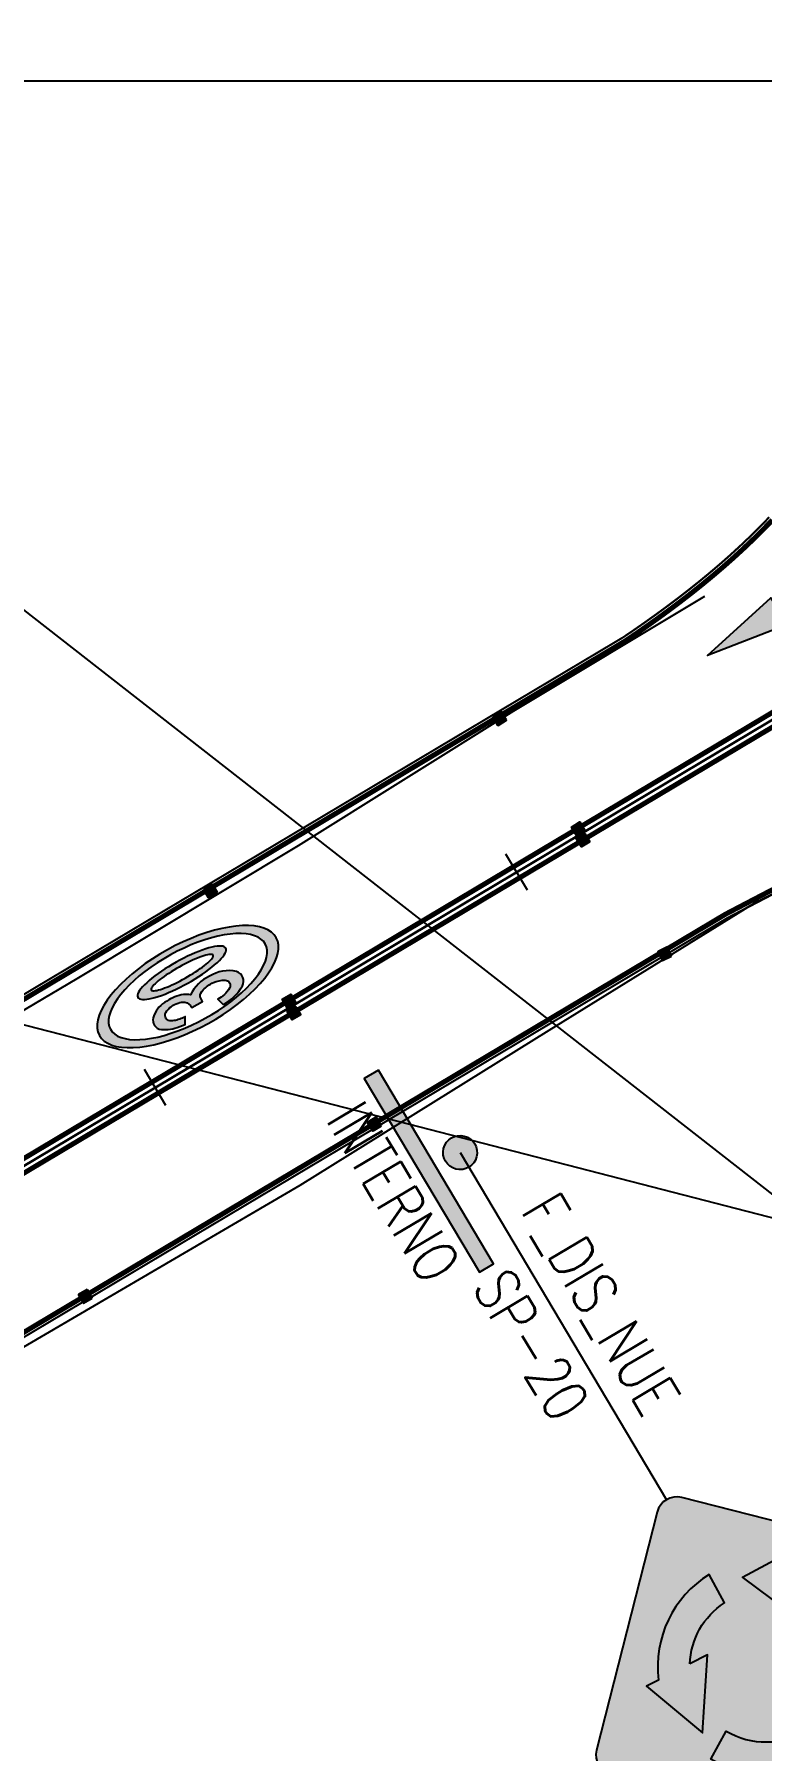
# Model space of a CAD drawing. Header units: metres. Extents: x 5050567 to 5051779, y 2427177 to 2427777.
# Drawn here: x 5050916.45 to 5050933.74, y 2427360.3 to 2427401.11 of the extents above; entities that cross this region are included whole.
import ezdxf
from ezdxf.enums import TextEntityAlignment as Align

# ---------------------------------------------------------------- set-up
doc = ezdxf.new("R2010")
doc.units = ezdxf.units.M
for name, color, linetype in [('C-ROAD-EJE PROYECTADO', 1, 'Continuous'), ('CVD-ALI-STA-MIN-CD', 7, 'Continuous'), ('GEN-COORD-IMPAR', 8, 'Continuous'), ('GEN-COORD-PAR', 8, 'Continuous'), ('Sen_Horizontal', 250, 'Continuous'), ('Sen_Vert_Preventivas', 7, 'Continuous'), ('SPI-C-ROAD-CNTR-N', 1, 'Continuous'), ('TACHAS', 7, 'Continuous'), ('Vía', 40, 'Continuous'), ('Vía Existente', 40, 'Continuous')]:
    doc.layers.add(name, color=color, linetype=linetype)
doc.layers.add('SEN_BASE_DEM', color=7, linetype='Continuous', lineweight=13, true_color=0xffffff)
doc.styles.get("Standard").update_dxf_attribs({"font": 'simplex.shx'})
doc.styles.add('TEXTO_ACCION_FASE', font='romans.shx', dxfattribs={"width": 0.8})

# ---------------------------------------------------------------- blocks, each defined once
blk = doc.blocks.new('th-')
at = {"layer": 'TACHAS', "true_color": 0xffffff}
h = blk.add_hatch(color=7, dxfattribs=at)
h.dxf.hatch_style = 1
h.paths.add_polyline_path([(0, -0.1179750000592321), (-0.2359500001184642, -0.1179750000592321), (-0.2359500001184642, 0.1179750000592321), (1.164153e-10, 0.1179750000592321)])
at = {"layer": 'TACHAS'}
for points in [[(-0.0054449999006465, 0.1117472902406007), (-0.0762299998896197, 0.1022114846855402), (-0.0762299998896197, 0.0145189412869513), (-0.0741484914046214, 0.0129253510072757), (-0.0054449999006465, 0.0036699557676911)], [(-0.0054449999006465, -0.0018242304213345), (-0.0762299998896197, 0.007711575133726), (-0.076230000006035, -0.081294147996232), (-0.0054450000170618, -0.1099015651270747)]]:
    blk.add_hatch(color=1, dxfattribs=at).paths.add_polyline_path(points)
at = {"layer": 'TACHAS', "color": 7, "lineweight": 0, "ltscale": 10}
blk.add_line((-0.0762299998896197, 0.0145189412869513), (-0.0741484911413863, 0.0129253508057445), dxfattribs=at)
at = {"layer": 'TACHAS', "color": 18, "lineweight": 5, "true_color": 0x000000, "const_width": 0.0004}
for points in [[(-0.2359500001184642, -0.1179750000592321), (0, -0.1179750000592321), (1.164153e-10, 0.1179750000592321), (-0.2359500001184642, 0.1179750000592321)], [(-0.0816749999066815, 0.1069721472449601), (-0.1542749999789521, 0.1069721472449601), (-0.1542750000953674, -0.084966441616416), (-0.0816750000230968, -0.084966441616416)], [(-0.076230000006035, -0.0812941479962319), (-0.0054450000170618, -0.1099015651270747), (-0.0054449999006465, -0.0018242304213345), (-0.0762299998896197, 0.007711575133726)]]:
    blk.add_lwpolyline(points, close=True, dxfattribs=at)
at = {"layer": 'TACHAS', "color": 18, "lineweight": 5, "true_color": 0x000000}
for points, const_width in [([(-0.2359500001184642, 0.1179750000592321), (-0.1542749999789521, 0.1069721472449601)], 0.0004), ([(-0.1597199999960139, 0.1022114846855402), (-0.1597200001124293, 0.0036453625652939), (-0.2305050001014024, 0.0036453625652939)], 0.0004), ([(-0.2305050001014024, 0.1117472902406007), (-0.2305050001014024, 0.0036453625652939)], 0.0001815000000002), ([(1.164153e-10, 0.1179750000592321), (-0.0816749999066815, 0.1069721472449601)], 0.0004), ([(-0.0054449999006465, 0.0036699557676911), (-0.0054449999006465, 0.1117472902406007), (-0.0762299998896197, 0.1022114846855402), (-0.0762299998896197, 0.0132057615555823), (-0.0054449999006465, 0.0036699557676911)], 0.0004), ([(-0.2305050001014024, -0.1099015651270747), (-0.2305050001014024, -0.0017996374517679), (-0.1597200001124293, -0.0017996374517679), (-0.1597200001124293, -0.0812941479962319)], 0.0004), ([(-0.2305050001014024, -0.1099015651270747), (-0.1597200001124293, -0.0812941479962319)], 0.0004), ([(0, -0.1179750000592321), (-0.0816750000230968, -0.084966441616416)], 0.0004)]:
    blk.add_lwpolyline(points, dxfattribs=dict(at, const_width=const_width))
at = {"layer": 'TACHAS', "color": 18, "lineweight": 30, "true_color": 0x000000}
blk.add_lwpolyline([(0, -0.1179750000592321), (-0.2359500001184642, -0.1179750000592321), (-0.2359500001184642, 0.1179750000592321), (1.164153e-10, 0.1179750000592321)], close=True, dxfattribs=at)
at = {"layer": 'TACHAS', "color": 18, "lineweight": 5, "true_color": 0x000000}
for points in [[(-0.2305050001014024, 0.1117472902406007, 0.0004, 0.0004, 0), (-0.1597199999960139, 0.1022114846855402, 0.0001815000000002, 0.0001815000000002, 0)], [(-0.2359500001184642, -0.1179750000592321, 0.0004, 0.0004, 0), (-0.1542750000953674, -0.084966441616416, 0.0001815000000002, 0.0001815000000002, 0)]]:
    blk.add_lwpolyline(points, format="xyseb", dxfattribs=at)
blk = doc.blocks.new('THA')
at = {"layer": 'TACHAS'}
h = blk.add_hatch(color=50, dxfattribs=at)
h.paths.add_polyline_path([(-0.1179750001450657, 0.1069721472224501), (-0.1179750001450657, -0.1289778528960142), (0.1179749999733985, -0.1289778528960142), (0.1179750000898139, 0.1069721472224501), (0.0363000000667171, 0.0959692944081781), (0.0362999999503018, -0.095969294453198), (-0.0363000001219689, -0.095969294453198), (-0.0363000000055536, 0.0959692944081781)])
h.paths.add_polyline_path([(-0.0417450000226154, 0.0912086318487582), (-0.0417450001390307, -0.0073574902714881), (-0.1125300001280038, -0.0073574902714881), (-0.1125300001280038, 0.1007444374038187)], flags=16)
h.paths.add_polyline_path([(0.041745000083779, 0.0912086318487582), (0.112530000072752, 0.1007444374038187), (0.112530000072752, -0.0073328970690909), (0.0417450000837789, 0.0022029087188002)], flags=16)
h.paths.add_polyline_path([(-0.0417450001390307, -0.01280249028855), (-0.0417450001390307, -0.092297000833014), (-0.1125300001280038, -0.1209044179638568), (-0.1125300001280038, -0.01280249028855)], flags=16)
h.paths.add_polyline_path([(0.0417450000837789, -0.003291277703056), (0.112530000072752, -0.0128270832581166), (0.1125299999563367, -0.1209044179638568), (0.0417449999673636, -0.092297000833014)], flags=16)
for color, points in [(50, [(0.0363000000667171, 0.0959692944081781), (0.1179750000898139, 0.1069721472224501), (-0.1179750001450657, 0.1069721472224501), (-0.0363000000055536, 0.0959692944081781)]), (40, [(-0.1125300001280038, -0.0073574902714881), (-0.0417450001390307, -0.0073574902714881), (-0.0417450000226154, 0.0912086318487582), (-0.1125300001280038, 0.1007444374038187)]), (40, [(0.0417450000837789, 0.0912086318487582), (0.0417450000837789, 0.0035160884501693), (0.0438265085687772, 0.0019224981704936), (0.112530000072752, -0.0073328970690909), (0.112530000072752, 0.1007444374038187)]), (40, [(-0.0417450001390307, -0.01280249028855), (-0.1125300001280038, -0.01280249028855), (-0.1125300001280038, -0.1209044179638568), (-0.0417450001390307, -0.092297000833014)]), (40, [(0.0417450000837789, -0.003291277703056), (0.0417449999673636, -0.092297000833014), (0.1125299999563367, -0.1209044179638568), (0.112530000072752, -0.0128270832581166)])]:
    blk.add_hatch(color=color, dxfattribs=at).paths.add_polyline_path(points)
blk.add_hatch(color=50, dxfattribs=at).paths.add_polyline_path([(-0.0363000000055536, 0.0959692944081781), (-0.0363000001219689, -0.095969294453198), (0.0362999999503018, -0.095969294453198), (0.0363000000667171, 0.0959692944081781)], flags=17)
at = {"layer": 'TACHAS', "color": 7, "lineweight": 0, "ltscale": 10}
blk.add_line((0.0417450000837789, 0.0035160884501693), (0.0438265088320122, 0.0019224979689625), dxfattribs=at)
at = {"layer": 'TACHAS', "color": 18, "lineweight": 0, "true_color": 0x000000, "const_width": 0.0004}
for points in [[(-0.1179750001450657, -0.1289778528960142), (0.1179749999733985, -0.1289778528960142), (0.1179750000898139, 0.1069721472224501), (-0.1179750001450657, 0.1069721472224501)], [(0.0363000000667171, 0.0959692944081781), (-0.0363000000055536, 0.0959692944081781), (-0.0363000001219689, -0.095969294453198), (0.0362999999503018, -0.095969294453198)], [(0.0417449999673636, -0.092297000833014), (0.1125299999563367, -0.1209044179638568), (0.112530000072752, -0.0128270832581166), (0.0417450000837789, -0.003291277703056)]]:
    blk.add_lwpolyline(points, close=True, dxfattribs=at)
for points in [[(-0.1179750001450657, 0.1069721472224501), (-0.0363000000055536, 0.0959692944081781)], [(-0.0417450000226154, 0.0912086318487582), (-0.0417450001390307, -0.0073574902714881), (-0.1125300001280038, -0.0073574902714881)], [(0.1179750000898139, 0.1069721472224501), (0.0363000000667171, 0.0959692944081781)], [(0.112530000072752, -0.0073328970690909), (0.112530000072752, 0.1007444374038187), (0.0417450000837789, 0.0912086318487582), (0.0417450000837789, 0.0022029087188002), (0.112530000072752, -0.0073328970690909)], [(-0.1179750001450657, -0.1289778528960142), (-0.0363000001219689, -0.095969294453198)], [(-0.1125300001280038, -0.1209044179638568), (-0.1125300001280038, -0.01280249028855), (-0.0417450001390307, -0.01280249028855), (-0.0417450001390307, -0.092297000833014)], [(-0.1125300001280038, -0.1209044179638568), (-0.0417450001390307, -0.092297000833014)], [(0.1179749999733985, -0.1289778528960142), (0.0362999999503018, -0.095969294453198)]]:
    blk.add_lwpolyline(points, dxfattribs=at)
at = {"layer": 'TACHAS', "color": 7, "true_color": 0xffffff}
blk.add_lwpolyline([(0.1179749999733985, -0.1289778528960142), (-0.1179750001450657, -0.1289778528960142), (-0.1179750001450657, 0.1069721472224501), (0.1179750000898139, 0.1069721472224501)], close=True, dxfattribs=at)
at = {"layer": 'TACHAS', "color": 18, "lineweight": 0, "true_color": 0x000000}
blk.add_lwpolyline([(-0.1125300001280038, 0.1007444374038187, 0.0004, 0.0004, 0), (-0.0417450000226154, 0.0912086318487582, 0.0001815000000002, 0.0001815000000002, 0)], format="xyseb", dxfattribs=at)
blk = doc.blocks.new('*U65')
at = {"layer": 'Sen_Horizontal', "true_color": 0xffffff}
h = blk.add_hatch(color=7, dxfattribs=at)
h.dxf.hatch_style = 1
h.paths.add_polyline_path([(0.0749999999706314, -4.650000000034925), (0.0749999999564837, -5.000000000034924), (-0.0750000000116417, -5.000000000034924), (-0.0750000000116415, -1.999999999985448), (-0.3750000000145519, -2), (0, 0), (0.3749999999854481, -2.000000000014551), (0.0749999999970896, -2.000000000029103), (0.0749999999970893, -3.650000000029103)])
at = {"layer": 'Sen_Horizontal', "color": 250, "linetype": 'Continuous'}
for points in [[(0.0749999999706314, -4.650000000034925), (0.0749999999564837, -5.000000000034924), (-0.0750000000116417, -5.000000000034924), (-0.0750000000116415, -1.999999999985448), (-0.3750000000145519, -2), (0, 0), (0.3749999999854481, -2.000000000014551), (0.0749999999970896, -2.000000000029103), (0.0749999999970893, -3.650000000029103)], [(0.0749999999970893, -3.650000000029103), (0.0749999999970893, -3.650000000029103)]]:
    blk.add_lwpolyline(points, close=True, dxfattribs=at)
at = {"layer": 'Sen_Horizontal', "flags": 1}
blk.add_attdef('FASE_ACCIÓN', (2.050821658340282, 1.40550700307358), '', height=0.4, dxfattribs=at)
blk = doc.blocks.new('*U67')
at = {"layer": 'Sen_Horizontal', "true_color": 0xffffff}
h = blk.add_hatch(color=7, dxfattribs=at)
h.dxf.hatch_style = 1
edge = h.paths.add_edge_path()
edge.add_ellipse((115.883656545369, -301.3656557814461), major_axis=(0, 2.399999999999977), ratio=0.4166666666666706, start_angle=0, end_angle=360)
edge = h.paths.add_edge_path(flags=16)
edge.add_ellipse((115.883656545369, -301.3656557814461), major_axis=(0, 2.100000000000022), ratio=0.4095238095237982, start_angle=0, end_angle=360)
h = blk.add_hatch(color=7, dxfattribs=at)
h.dxf.hatch_style = 1
h.paths.add_polyline_path([(115.326610337275, -300.2787788766307, 0.1304380386444119), (115.1575215163289, -300.674321567046), (115.1279732190547, -300.8772935919123), (115.2906352200484, -300.963053523807, -0.0995941269411973), (115.3362002995551, -300.6846110499875, -0.1654808077083907), (115.4022238938219, -300.5753056284356, -0.4630844122529336), (115.5954655730358, -300.6080656970641, -0.1961243577228935), (115.6498161601242, -300.9721933483789, -0.1348249006920219), (115.5949495363675, -301.1274664689409, -0.2076344270771399), (115.4062794752777, -301.2062761468996), (115.4073190442964, -301.502590259829), (115.5294266861349, -301.5021618653961, -0.1827477430672564), (115.6386737794383, -301.6428261482924, -0.0908645176142355), (115.6741160207803, -301.9428069248915, -0.1173465916652009), (115.5911161708269, -302.2137570911007, -0.5701810641973557), (115.3736116560859, -302.214520169681, -0.1400714448931332), (115.2750029105032, -301.8431864243766), (115.1053847029019, -301.8971510685096, 0.1579208701800847), (115.273455374769, -302.5085577284006, 0.4620481308229889), (115.6383066087823, -302.5538918963518, 0.1968332482562908), (115.8502365984254, -301.9381679379568, 0.174043998760541), (115.6788814633101, -301.3246385188111, 0.0869028663002526), (115.7691164866139, -301.185064177475, 0.1048172244639099), (115.8225656771237, -300.7592872175171, 0.1854274815991196), (115.6664588524506, -300.3232482455256, 0.4379855150873656)])
h.paths.add_polyline_path([(116.1137581114091, -300.3173709290172), (116.0919503723572, -300.3657109925679), (116.071272685538, -300.4219340300576), (116.0518824206336, -300.485612150223), (116.0339271492686, -300.5562607241195), (116.0175435218995, -300.6333420734409), (116.0028562278231, -300.716269562576), (115.9899770462158, -300.8044120632595), (115.9790039954267, -300.8970987578393), (115.9700205869975, -300.9936242446038), (115.9630951900911, -301.0932539063151), (115.9582805111594, -301.1952295010896), (115.955613192816, -301.2987749330764), (115.9551135349646, -301.4031021590156), (115.9567853403028, -301.5074171857236), (115.9606158853827, -301.6109261128596), (115.9665760174431, -301.712841174988), (115.9746203762803, -301.8123867369479), (115.9846877394665, -301.9088051969057), (115.9967014882883, -302.0013627521617), (116.0105701908638, -302.089354983833), (116.026188297992, -302.1721122179051), (116.0434369464468, -302.2490046218568), (116.0621848635991, -302.319446998065), (116.0822893664787, -302.3829032375124), (116.1035974476791, -302.4388903999011), (116.1259469398365, -302.486982389119), (116.1491677498208, -302.5268131960899), (116.1730831532462, -302.5580796843219), (116.1975111394528, -302.5805438969603), (116.2222657967151, -302.594034867783), (116.2471587271442, -302.5984499223555), (116.2720004805088, -302.5937554594471), (116.296601996066, -302.5799872067546), (116.3207760414276, -302.5572499489949), (116.3443386375114, -302.5257167304287), (116.3671104587344, -302.4856275378893), (116.3889181977862, -302.4372874743386), (116.4095958846054, -302.3810644368489), (116.4289861495098, -302.3173863166835), (116.4469414208748, -302.246737742787), (116.4633250482439, -302.1696563934656), (116.4780123423203, -302.0867289043305), (116.4908915239276, -301.998586403647), (116.5018645747167, -301.9058997090672), (116.5108479831459, -301.8093742223027), (116.5177733800523, -301.7097445605914), (116.5225880589841, -301.6077689658169), (116.5252553773274, -301.5042235338301), (116.5257550351788, -301.3998963078909), (116.5240832298406, -301.2955812811829), (116.5202526847607, -301.1920723540469), (116.5142925527003, -301.0901572919185), (116.5062481938631, -300.9906117299586), (116.4961808306769, -300.8941932700009), (116.4841670818551, -300.8016357147448), (116.4702983792796, -300.7136434830735), (116.4546802721514, -300.6308862490014), (116.4374316236966, -300.5539938450497), (116.4186837065443, -300.4835514688415), (116.3985792036648, -300.4200952293941), (116.3772711224643, -300.3641080670054), (116.3549216303068, -300.3160160777875), (116.3317008203227, -300.2761852708167), (116.3077854168972, -300.2449187825846), (116.2833574306906, -300.2224545699462), (116.2586027734284, -300.2089635991235), (116.2337098429992, -300.204548544551), (116.2088680896346, -300.2092430074595), (116.1842665740774, -300.2230112601519), (116.1600925287158, -300.2457485179116), (116.136529932632, -300.2772817364778)])
h.paths.add_polyline_path([(116.2536937165496, -300.5696502777649), (116.2795050360498, -300.6013640982339), (116.2979614317959, -300.6435112139655), (116.3098122324642, -300.6773939957416), (116.3211350250611, -300.7168393449116), (116.3318436362984, -300.7615470585506), (116.3418565671785, -300.8111768839624), (116.3510976132512, -300.8653511082084), (116.3594964445761, -300.9236574327311), (116.3669891409755, -300.9856521111941), (116.3735186785055, -301.0508633266611), (116.379035363443, -301.1187947824069), (116.3834972104845, -301.1889294790349), (116.3868702622798, -301.2607336491555), (116.3891288478679, -301.3336608196774), (116.3902557780492, -301.4071559707982), (116.3902424762042, -301.4806597600405), (116.3890890435679, -301.5536127791852), (116.3868042584591, -301.6254598117066), (116.3834055094727, -301.6956540583044), (116.3789186631398, -301.7636612983779), (116.3733778670708, -301.8289639557662), (116.3668252900692, -301.8910650378157), (116.3593108012027, -301.9494919177942), (116.3508915902688, -302.0037999318661), (116.3416317325462, -302.0535757632522), (116.331601701144, -302.0984405878203), (116.3154954136911, -302.1579347982472), (116.291726014864, -302.2145333017355), (116.2600054520336, -302.254736811616), (116.2271748535938, -302.2469316864524), (116.2013635340936, -302.2152178659833), (116.1829071383475, -302.1730707502517), (116.1710563376792, -302.1391879684756), (116.1597335450823, -302.0997426193056), (116.149024933845, -302.0550349056666), (116.1390120029649, -302.0054050802548), (116.1297709568922, -301.9512308560088), (116.1213721255673, -301.8929245314862), (116.1138794291679, -301.8309298530231), (116.1073498916379, -301.7657186375561), (116.1018332067004, -301.6977871818103), (116.0973713596589, -301.6276524851824), (116.0939983078636, -301.5558483150618), (116.0917397222755, -301.4829211445399), (116.0906127920942, -301.4094259934191), (116.0906260939392, -301.3359222041767), (116.0917795265756, -301.2629691850321), (116.0940643116843, -301.1911221525106), (116.0974630606707, -301.1209279059128), (116.1019499070036, -301.0529206658393), (116.1074907030726, -300.987618008451), (116.1140432800742, -300.9255169264016), (116.1215577689407, -300.8670900464231), (116.1299769798746, -300.8127820323512), (116.1392368375972, -300.763006200965), (116.1492668689994, -300.7181413763969), (116.1653731564523, -300.65864716597), (116.1891425552794, -300.6020486624817), (116.2208631181098, -300.5618451526013)], flags=16)
at = {"layer": 'Sen_Horizontal', "color": 18, "true_color": 0x000000}
for points in [[(115.883656545369, -298.9656557814461), (115.7965008026213, -298.9747885060259), (115.7100083677021, -299.0021171742169), (115.6248375002665, -299.0474337983524), (115.5416364020433, -299.1103934915599), (115.4610382836283, -299.1905170925581), (115.383656545369, -299.2871948123635), (115.3100801090179, -299.3996908751526), (115.2408689356825, -299.5271491179606), (115.1765497641825, -299.6685995065984), (115.11761210225, -299.8229655181985), (115.06450450108, -299.9890723342036), (115.0176311415846, -300.1656557814461), (114.9773487583323, -300.3513719532684), (114.9439639245831, -300.5448074374645), (114.9177307190799, -300.7444900732), (114.8988487923568, -300.9489001550455), (114.8874618472772, -301.1564819988517), (114.883656545369, -301.3656557814461), (114.8874618472772, -301.5748295640405), (114.8988487923568, -301.7824114078467), (114.9177307190799, -301.9868214896921), (114.9439639245831, -302.1865041254277), (114.9773487583323, -302.3799396096237), (115.0176311415846, -302.5656557814461), (115.06450450108, -302.7422392286886), (115.11761210225, -302.9083460446937), (115.1765497641825, -303.0627120562938), (115.2408689356825, -303.2041624449316), (115.3100801090179, -303.3316206877397), (115.383656545369, -303.4441167505288), (115.4610382836283, -303.5407944703341), (115.5416364020433, -303.6209180713322), (115.6248375002665, -303.6838777645398), (115.7100083677021, -303.7291943886753), (115.7965008026213, -303.7565230568663), (115.883656545369, -303.7656557814461), (115.9708122881166, -303.7565230568663), (116.0573047230359, -303.7291943886753), (116.1424755904715, -303.6838777645398), (116.2256766886947, -303.6209180713322), (116.3062748071097, -303.5407944703341), (116.383656545369, -303.4441167505288), (116.45723298172, -303.3316206877397), (116.5264441550555, -303.2041624449316), (116.5907633265556, -303.0627120562938), (116.649700988488, -302.9083460446937), (116.702808589658, -302.7422392286886), (116.7496819491534, -302.5656557814461), (116.7899643324056, -302.3799396096237), (116.8233491661549, -302.1865041254277), (116.8495823716581, -301.9868214896921), (116.8684642983812, -301.7824114078467), (116.8798512434607, -301.5748295640405), (116.883656545369, -301.3656557814461), (116.8798512434607, -301.1564819988517), (116.8684642983812, -300.9489001550455), (116.8495823716581, -300.7444900732), (116.8233491661549, -300.5448074374645), (116.7899643324056, -300.3513719532684), (116.7496819491534, -300.1656557814461), (116.702808589658, -299.9890723342036), (116.649700988488, -299.8229655181985), (116.5907633265556, -299.6685995065984), (116.5264441550555, -299.5271491179606), (116.45723298172, -299.3996908751526), (116.383656545369, -299.2871948123635), (116.3062748071097, -299.1905170925581), (116.2256766886947, -299.1103934915599), (116.1424755904715, -299.0474337983524), (116.0573047230359, -299.0021171742169), (115.9708122881166, -298.9747885060259), (115.883656545369, -298.9656557814461)], [(115.883656545369, -299.2656557814461), (115.808702606606, -299.2736469154534), (115.7343191125754, -299.2975595001204), (115.6610721665808, -299.337211546239), (115.5895192221089, -299.3923012777957), (115.520204840272, -299.4624094286691), (115.453656545369, -299.5470024334987), (115.3903808101071, -299.6454364884392), (115.3308592010386, -299.7569624508962), (115.2755447135486, -299.8807315409544), (115.2248583242867, -300.0158018011044), (115.1791857872805, -300.1611452651089), (115.1388746981144, -300.3156557814461), (115.1042318485175, -300.4781574317906), (115.0755208914931, -300.6474134804622), (115.0529603347604, -300.8221357867308), (115.0367218777785, -301.0009946083455), (115.0269291050101, -301.182628721676), (115.023656545369, -301.3656557814461), (115.0269291050101, -301.5486828412162), (115.0367218777785, -301.7303169545467), (115.0529603347604, -301.9091757761614), (115.0755208914931, -302.08389808243), (115.1042318485175, -302.2531541311015), (115.1388746981144, -302.4156557814461), (115.1791857872805, -302.5701662977833), (115.2248583242867, -302.7155097617878), (115.2755447135486, -302.8505800219378), (115.3308592010386, -302.974349111996), (115.3903808101071, -303.085875074453), (115.453656545369, -303.1843091293934), (115.520204840272, -303.2689021342231), (115.5895192221089, -303.3390102850966), (115.6610721665808, -303.3941000166532), (115.7343191125754, -303.4337520627718), (115.808702606606, -303.4576646474388), (115.883656545369, -303.4656557814461), (115.958610484132, -303.4576646474388), (116.0329939781626, -303.4337520627718), (116.1062409241572, -303.3941000166532), (116.1777938686291, -303.3390102850966), (116.247108250466, -303.2689021342231), (116.313656545369, -303.1843091293934), (116.3769322806309, -303.085875074453), (116.4364538896994, -302.974349111996), (116.4917683771894, -302.8505800219378), (116.5424547664513, -302.7155097617878), (116.5881273034575, -302.5701662977833), (116.6284383926236, -302.4156557814461), (116.6630812422205, -302.2531541311015), (116.6917921992449, -302.08389808243), (116.7143527559776, -301.9091757761614), (116.7305912129595, -301.7303169545467), (116.7403839857279, -301.5486828412162), (116.743656545369, -301.3656557814461), (116.7403839857279, -301.182628721676), (116.7305912129595, -301.0009946083455), (116.7143527559776, -300.8221357867308), (116.6917921992449, -300.6474134804622), (116.6630812422205, -300.4781574317906), (116.6284383926236, -300.3156557814461), (116.5881273034575, -300.1611452651089), (116.5424547664513, -300.0158018011044), (116.4917683771894, -299.8807315409544), (116.4364538896994, -299.7569624508962), (116.3769322806309, -299.6454364884392), (116.313656545369, -299.5470024334987), (116.247108250466, -299.4624094286691), (116.1777938686291, -299.3923012777957), (116.1062409241572, -299.337211546239), (116.0329939781626, -299.2975595001204), (115.958610484132, -299.2736469154534), (115.883656545369, -299.2656557814461)], [(116.2337098429992, -300.204548544551), (116.2088680896346, -300.2092430074595), (116.1842665740774, -300.2230112601519), (116.1600925287158, -300.2457485179116), (116.136529932632, -300.2772817364778), (116.1137581114091, -300.3173709290172), (116.0919503723572, -300.3657109925679), (116.071272685538, -300.4219340300576), (116.0518824206336, -300.485612150223), (116.0339271492686, -300.5562607241195), (116.0175435218995, -300.6333420734409), (116.0028562278231, -300.716269562576), (115.9899770462158, -300.8044120632595), (115.9790039954267, -300.8970987578393), (115.9700205869975, -300.9936242446038), (115.9630951900911, -301.0932539063151), (115.9582805111594, -301.1952295010896), (115.955613192816, -301.2987749330764), (115.9551135349646, -301.4031021590156), (115.9567853403028, -301.5074171857236), (115.9606158853827, -301.6109261128596), (115.9665760174431, -301.712841174988), (115.9746203762803, -301.8123867369479), (115.9846877394665, -301.9088051969057), (115.9967014882883, -302.0013627521617), (116.0105701908638, -302.089354983833), (116.026188297992, -302.1721122179051), (116.0434369464468, -302.2490046218568), (116.0621848635991, -302.319446998065), (116.0822893664787, -302.3829032375124), (116.1035974476791, -302.4388903999011), (116.1259469398365, -302.486982389119), (116.1491677498208, -302.5268131960899), (116.1730831532462, -302.5580796843219), (116.1975111394528, -302.5805438969603), (116.2222657967151, -302.594034867783), (116.2471587271442, -302.5984499223555), (116.2720004805088, -302.5937554594471), (116.296601996066, -302.5799872067546), (116.3207760414276, -302.5572499489949), (116.3443386375114, -302.5257167304287), (116.3671104587344, -302.4856275378893), (116.3889181977862, -302.4372874743386), (116.4095958846054, -302.3810644368489), (116.4289861495098, -302.3173863166835), (116.4469414208748, -302.246737742787), (116.4633250482439, -302.1696563934656), (116.4780123423203, -302.0867289043305), (116.4908915239276, -301.998586403647), (116.5018645747167, -301.9058997090672), (116.5108479831459, -301.8093742223027), (116.5177733800523, -301.7097445605914), (116.5225880589841, -301.6077689658169), (116.5252553773274, -301.5042235338301), (116.5257550351788, -301.3998963078909), (116.5240832298406, -301.2955812811829), (116.5202526847607, -301.1920723540469), (116.5142925527003, -301.0901572919185), (116.5062481938631, -300.9906117299586), (116.4961808306769, -300.8941932700009), (116.4841670818551, -300.8016357147448), (116.4702983792796, -300.7136434830735), (116.4546802721514, -300.6308862490014), (116.4374316236966, -300.5539938450497), (116.4186837065443, -300.4835514688415), (116.3985792036648, -300.4200952293941), (116.3772711224643, -300.3641080670054), (116.3549216303068, -300.3160160777875), (116.3317008203227, -300.2761852708167), (116.3077854168972, -300.2449187825846), (116.2833574306906, -300.2224545699462), (116.2586027734284, -300.2089635991235), (116.2337098429992, -300.204548544551)], [(116.2340455589764, -300.5649791375365), (116.221012066508, -300.5682871164617), (116.2081263888502, -300.5779880320126), (116.1954865937908, -300.5940080543645), (116.1831888778023, -300.6162252614739), (116.1713268339287, -300.6444705669797), (116.1599907394867, -300.678529007052), (116.1492668689994, -300.7181413763969), (116.1392368375972, -300.763006200965), (116.1299769798746, -300.8127820323512), (116.1215577689407, -300.8670900464231), (116.1140432800742, -300.9255169264016), (116.1074907030726, -300.987618008451), (116.1019499070036, -301.0529206658393), (116.0974630606707, -301.1209279059128), (116.0940643116843, -301.1911221525106), (116.0917795265756, -301.2629691850321), (116.0906260939392, -301.3359222041767), (116.0906127920942, -301.4094259934191), (116.0917397222755, -301.4829211445399), (116.0939983078636, -301.5558483150618), (116.0973713596589, -301.6276524851824), (116.1018332067004, -301.6977871818103), (116.1073498916379, -301.7657186375561), (116.1138794291679, -301.8309298530231), (116.1213721255673, -301.8929245314862), (116.1297709568922, -301.9512308560088), (116.1390120029649, -302.0054050802548), (116.149024933845, -302.0550349056666), (116.1597335450823, -302.0997426193056), (116.1710563376792, -302.1391879684756), (116.1829071383475, -302.1730707502517), (116.1951957553382, -302.2011330962055), (116.207828664856, -302.2231614349398), (116.2207097228314, -302.2389881174959), (116.2337408966353, -302.2484926932632), (116.246823011167, -302.2516028266807), (116.2598565036354, -302.2482948477555), (116.2727421812932, -302.2385939322046), (116.2853819763526, -302.2225739098527), (116.2976796923411, -302.2003567027433), (116.3095417362148, -302.1721113972375), (116.3208778306567, -302.1380529571652), (116.331601701144, -302.0984405878203), (116.3416317325462, -302.0535757632522), (116.3508915902688, -302.0037999318661), (116.3593108012027, -301.9494919177942), (116.3668252900692, -301.8910650378157), (116.3733778670708, -301.8289639557662), (116.3789186631398, -301.7636612983779), (116.3834055094727, -301.6956540583044), (116.3868042584591, -301.6254598117066), (116.3890890435679, -301.5536127791852), (116.3902424762042, -301.4806597600405), (116.3902557780492, -301.4071559707982), (116.3891288478679, -301.3336608196774), (116.3868702622798, -301.2607336491555), (116.3834972104845, -301.1889294790349), (116.379035363443, -301.1187947824069), (116.3735186785055, -301.0508633266611), (116.3669891409755, -300.9856521111941), (116.3594964445761, -300.9236574327311), (116.3510976132512, -300.8653511082084), (116.3418565671785, -300.8111768839624), (116.3318436362984, -300.7615470585506), (116.3211350250611, -300.7168393449116), (116.3098122324642, -300.6773939957416), (116.2979614317959, -300.6435112139655), (116.2856728148052, -300.6154488680118), (116.2730399052874, -300.5934205292774), (116.260158847312, -300.5775938467214), (116.2471276735081, -300.568089270954), (116.2340455589764, -300.5649791375365)]]:
    blk.add_lwpolyline(points, dxfattribs=at)
blk.add_lwpolyline([(115.3362002995551, -300.6846110499875, -0.1654808077086416), (115.402223893822, -300.5753056284355, -0.4630844122546547), (115.5954655730363, -300.6080656970649, -0.196124357722402), (115.6498161601242, -300.9721933483789, -0.1348249006920217), (115.5949495363675, -301.1274664689409, -0.2076344270771401), (115.4062794752777, -301.2062761468996), (115.4073190442964, -301.502590259829), (115.5294266861349, -301.5021618653961, -0.1827477430652803), (115.6386737794377, -301.6428261482906, -0.0908645176446051), (115.674116020774, -301.9428069249903, -0.1173465916211797), (115.5911161708305, -302.2137570910944, -0.5701810641827669), (115.3736116560925, -302.214520169692, -0.1400714448978133), (115.2750029105032, -301.8431864243766), (115.1053847029019, -301.8971510685096, 0.1579208701776621), (115.2734553747636, -302.5085577283924, 0.4620481308352107), (115.6383066087823, -302.5538918963518, 0.196833248256292), (115.8502365984254, -301.9381679379568, 0.1740439987605407), (115.6788814633101, -301.3246385188111, 0.086902866300253), (115.7691164866139, -301.185064177475, 0.1048172244639101), (115.8225656771237, -300.7592872175171, 0.185427481599119), (115.6664588524506, -300.3232482455256, 0.4379855150873645), (115.326610337275, -300.2787788766307, 0.130438038648252), (115.1575215163271, -300.6743215670586), (115.1279732190547, -300.8772935919123), (115.2906352200484, -300.963053523807, -0.0995941269411976)], format="xyb", close=True, dxfattribs=at)
blk = doc.blocks.new('*U86')
h = blk.add_hatch(color=40)
edge = h.paths.add_edge_path()
edge.add_line((18.18614357137372, -5.586143683231149), (23.34802307403553, -0.4242641805694021))
edge.add_arc((22.9237590053236, -1.118574815e-07), 0.5999999999999888, 315, 405)
edge.add_line((23.34802307403553, 0.4242639568544391), (18.18614357137372, 5.586143459516243))
edge.add_arc((17.76187950266176, 5.161879390804294), 0.600000000000029, 45, 135)
edge.add_line((17.33761543394981, 5.586143459516243), (12.17573593128806, 0.4242639568544391))
edge.add_arc((12.59999999999999, -1.118574815e-07), 0.5999999999999888, 135, 225)
edge.add_line((12.17573593128806, -0.4242641805694021), (17.33761543394987, -5.586143683231149))
edge.add_arc((17.76187950266179, -5.161879614519229), 0.59999999999999, 225.0000000000001, 314.9999999999999)
at = {"true_color": 0x000000}
h = blk.add_hatch(color=18, dxfattribs=at)
edge = h.paths.add_edge_path()
edge.add_line((18.08007755419572, -5.480077666053183), (23.24195705685749, -0.3181981633914361))
edge.add_arc((22.92375900532357, -1.118574531e-07), 0.4500000000000042, 314.9999999999939, 404.9999999999958)
edge.add_line((23.24195705685756, 0.3181979396764731), (18.0800775541957, 5.480077442338277))
edge.add_arc((17.76187950266175, 5.16187939080433), 0.4499999999999973, 45.00000000000071, 134.9999999999993)
edge.add_line((17.44368145112781, 5.480077442338277), (12.28180194846603, 0.3181979396764731))
edge.add_arc((12.59999999999999, -1.118574531e-07), 0.4499999999999916, 135.0000000000025, 224.9999999999975)
edge.add_line((12.28180194846603, -0.3181981633913793), (17.44368145112783, -5.480077666053126))
edge.add_arc((17.7618795026618, -5.161879614519207), 0.4499999999999973, 224.9999999999956, 314.9999999999942)
edge = h.paths.add_edge_path(flags=16)
edge.add_line((17.97401153701772, -5.374011648875217), (23.13589103967953, -0.2121321462134702))
edge.add_arc((22.92375900532359, -1.118574957e-07), 0.2999999999999868, 314.9999999999947, 404.9999999999975)
edge.add_line((23.13589103967956, 0.2121319224984504), (17.97401153701773, 5.374011425160254))
edge.add_arc((17.76187950266176, 5.161879390804287), 0.3, 45.00000000000108, 134.9999999999989)
edge.add_line((17.5497474683058, 5.374011425160254), (12.387867965644, 0.2121319224984504))
edge.add_arc((12.59999999999999, -1.118574531e-07), 0.2999999999999743, 135.0000000000115, 225.0000000000039)
edge.add_line((12.38786796564405, -0.2121321462134134), (17.5497474683058, -5.374011648875217))
edge.add_arc((17.76187950266176, -5.16187961451925), 0.3, 225.0000000000011, 314.9999999999989)
h = blk.add_hatch(color=18, dxfattribs=at)
edge = h.paths.add_edge_path()
edge.add_line((21.43260508710972, 0.6234556290332982), (20.93326827059704, 0.4335557840395375))
edge.add_arc((17.76187950266174, -1.118574759e-07), 3.200886975863604, -61.2860440129553, 7.784565313054372, ccw=False)
edge.add_line((19.2997044760445, -2.807271346258165), (18.81749621679981, -1.984385147512842))
edge.add_arc((17.76187950266178, -1.118574748e-07), 2.247690062464245, 298.0112642739916, 362.0831862178809)
edge.add_line((20.00808407588985, 0.0817044296920067), (19.31210301180391, -0.1829800314129564))
edge.add_line((19.31210301180391, -0.1829800314129564), (19.52680147131622, 2.078201876744753))
edge.add_line((19.52680147131622, 2.078201876744753), (21.43260508710972, 0.6234556290332982))
edge = h.paths.add_edge_path()
edge.add_line((19.35536659629167, 2.776053978877751), (18.90318408751798, 1.936371355988153))
edge.add_arc((17.76187950266178, -1.11857499e-07), 2.247690062464246, 59.48474349699488, 119.9030206549653)
edge.add_line((16.64133083886209, 1.948456022870015), (17.14412765551656, 1.603827886522264))
edge.add_line((17.14412765551656, 1.603827886522264), (15.13439822496212, 0.765767539258615))
edge.add_line((15.13439822496212, 0.765767539258615), (15.22934549655127, 2.916262224008402))
edge.add_line((15.22934549655127, 2.916262224008402), (15.79723117028211, 2.52702073537166))
edge.add_arc((17.76187950266177, -1.11857497e-07), 3.200886975863559, 60.143678582550024, 127.8635059795854, ccw=False)
edge = h.paths.add_edge_path()
edge.add_arc((17.76187950266179, -1.118574861e-07), 2.247690062464276, 182.1768603836797, 237.4840114535262, ccw=False)
edge.add_line((15.51581151199735, -0.0853769132337341), (14.56129355834994, -0.0438982362652674))
edge.add_arc((17.76187950266176, -1.118574946e-07), 3.200886975863555, 180.7857997257437, 246.5682004791136)
edge.add_line((16.4890237852856, -2.936922949624221), (16.46366783309911, -3.345472480016258))
edge.add_line((16.46366783309911, -3.345472480016258), (18.50504659072538, -2.62327587701991))
edge.add_line((18.50504659072538, -2.62327587701991), (16.59026514138627, -1.305664608900645))
edge.add_line((16.59026514138627, -1.305664608900645), (16.55366756395408, -1.895345602279963))
h = blk.add_hatch(color=250)
edge = h.paths.add_edge_path()
edge.add_ellipse((0, -3.6e-15), major_axis=(-0.3582761082145878, 0.3582761082145879), ratio=0.9999999999998589, start_angle=225, end_angle=225)
blk.add_hatch(color=250).paths.add_polyline_path([(3.35086463363666, -0.8333082079320242), (-3.350864633591697, -0.8333082079320242), (-3.350864633591697, -1.326414088390098), (3.35086463363666, -1.326414088390098)])
at = {"color": 18, "linetype": 'Continuous', "lineweight": -3, "true_color": 0x000000}
blk.add_lwpolyline([(17.33761543394987, -5.586143683231156, 0.4142135623730939), (18.18614357137372, -5.586143683231156), (23.34802307403553, -0.4242641805694092, 0.4142135623730951), (23.34802307403553, 0.424263956854432), (18.18614357137372, 5.586143459516236, 0.4142135623730951), (17.33761543394981, 5.586143459516236), (12.17573593128806, 0.424263956854432, 0.4142135623730951), (12.17573593128806, -0.4242641805694092)], format="xyb", close=True, dxfattribs=at)
at = {"color": 18, "true_color": 0x000000}
for points in [[(19.35536659629167, 2.776053978877751), (18.90318408751798, 1.936371355988153, 0.2699062647994037), (16.64133083886209, 1.948456022870015), (17.14412765551656, 1.603827886522264), (15.13439822496212, 0.765767539258615), (15.22934549655127, 2.916262224008402), (15.79723117028211, 2.52702073537166, -0.3043944295496535)], [(21.43260508710972, 0.6234556290332982), (20.93326827059704, 0.4335557840395375, -0.3108460818360918), (19.2997044760445, -2.807271346258165), (18.81749621679981, -1.984385147512842, 0.2870850381024122), (20.00808407588985, 0.0817044296920067), (19.31210301180391, -0.1829800314129564), (19.52680147131622, 2.078201876744753)], [(16.55366756395408, -1.895345602279963, -0.2461193569856166), (15.51581151199735, -0.0853769132337341), (14.56129355834994, -0.0438982362652674, 0.2951810216347181), (16.4890237852856, -2.936922949624221), (16.46366783309911, -3.345472480016258), (18.50504659072538, -2.62327587701991), (16.59026514138627, -1.305664608900645)]]:
    blk.add_lwpolyline(points, format="xyb", close=True, dxfattribs=at)
at = {"color": 250}
blk.add_lwpolyline([(0, -1.78e-14), (12, -1.118574982e-07)], dxfattribs=at)
blk.add_lwpolyline([(-3.350864633591697, -0.8333082079320313), (-3.350864633591697, -1.326414088390105), (3.35086463363666, -1.326414088390105), (3.35086463363666, -0.8333082079320313)], close=True, dxfattribs=at)
blk.add_ellipse((0, -1.07e-14), major_axis=(-0.3582761082145876, 0.3582761082145877), ratio=0.9999999999998589, start_param=3.926990816987312, end_param=10.2101761241669, dxfattribs=at)
at = {"style": 'TEXTO_ACCION_FASE', "width": 0.8}
blk.add_text('SP-20', height=1.3, dxfattribs=at).set_placement((6, -1.100000055928747), align=Align.MIDDLE_CENTER)
for tag, p in [('FASE_ACCION', (6, 1.299999944071252)), ('INTERNO', (0, -2.300000000000007))]:
    blk.add_attdef(tag, text='', height=1.3, dxfattribs=at).set_placement(p, align=Align.MIDDLE_CENTER)
blk = doc.blocks.new('AeccTickLine')
blk.add_line((0, -0.5), (0, 0.5))

msp = doc.modelspace()

# ---------------------------------------------------------------- linework, layer by layer
at = {"layer": 'C-ROAD-EJE PROYECTADO', "color": 30, "linetype": 'Continuous', "lineweight": -3, "const_width": 0.05, "flags": 128}
for points in [[(5050882.253169606, 2427364.710048037, 0.1889832970453794), (5050897.734770827, 2427367.271841741), (5050930.452755588, 2427386.775099891), (5050930.701203779, 2427386.944415078), (5050930.965863288, 2427387.128840125), (5050931.228426791, 2427387.316236738), (5050931.488695753, 2427387.506806853), (5050931.746463728, 2427387.700745961), (5050932.001515927, 2427387.898242476), (5050932.253628837, 2427388.099477056), (5050932.502569865, 2427388.304621896), (5050932.748097022, 2427388.513839984), (5050932.989958654, 2427388.727284316), (5050933.227893223, 2427388.945097078), (5050933.461629137, 2427389.167408783), (5050933.690884631, 2427389.394337384), (5050933.915367722, 2427389.625987335)], [(5050880.796870345, 2427357.863209901, 0.1889832970181656), (5050901.318992893, 2427361.259075974), (5050932.925818769, 2427380.099970021, -0.0856563221407506), (5050940.159966043, 2427382.7653669, -0.1583892263950314)]]:
    msp.add_lwpolyline(points, format="xyb", dxfattribs=at)
at = {"layer": 'GEN-COORD-IMPAR', "linetype": 'Continuous'}
msp.add_lwpolyline([(5050908.668842824, 2427177.252835283), (5050567.016265319, 2427444.049571263), (5050671.814909507, 2427578.25183867), (5051013.467487011, 2427311.455102689)], close=True, dxfattribs=at)
at = {"layer": 'GEN-COORD-PAR', "linetype": 'Continuous'}
msp.add_line((5050829.89271871, 2427400), (5051277.577327345, 2427400), dxfattribs=at)
msp.add_lwpolyline([(5050872.3992886, 2427564.710127574), (5051292.13000621, 2427456.390661453), (5051249.581760082, 2427291.519041239), (5050829.851042474, 2427399.838507361)], close=True, dxfattribs=at)
at = {"layer": 'SEN_BASE_DEM', "const_width": 0.12, "flags": 128}
for points in [[(5050933.987934913, 2427389.557174707), (5050933.761973288, 2427389.323999018), (5050933.531269465, 2427389.095636788), (5050933.296119758, 2427388.871980391), (5050933.05680997, 2427388.652908711), (5050932.813615445, 2427388.438288094), (5050932.566801205, 2427388.227973259), (5050932.316622124, 2427388.021808176), (5050932.063323165, 2427387.819626901), (5050931.807139657, 2427387.621254371), (5050931.548297625, 2427387.426507165), (5050931.287014153, 2427387.235194222), (5050931.023497782, 2427387.047117528), (5050930.757948947, 2427386.862072764), (5050930.506564248, 2427386.690756373), (5050897.785973999, 2427367.185945087, -0.1889832970446707), (5050882.232365331, 2427364.612236064)], [(5050880.817674621, 2427357.961021874, 0.1889832970186088), (5050901.267789721, 2427361.344972627), (5050932.875200778, 2427380.186215504, -0.0856978292985377), (5050940.144873668, 2427382.864268877, -0.1511984441382984)]]:
    msp.add_lwpolyline(points, format="xyb", dxfattribs=at)
at = {"layer": 'SEN_BASE_DEM'}
for points in [[(5050933.915367722, 2427389.625987335), (5050933.690884631, 2427389.394337384), (5050933.461629137, 2427389.167408783), (5050933.227893223, 2427388.945097078), (5050932.989958654, 2427388.727284316), (5050932.748097022, 2427388.513839984), (5050932.502569865, 2427388.304621896), (5050932.253628837, 2427388.099477056), (5050932.001515927, 2427387.898242476), (5050931.746463728, 2427387.700745961), (5050931.488695753, 2427387.506806853), (5050931.228426791, 2427387.316236738), (5050930.965863288, 2427387.128840125), (5050930.701203779, 2427386.944415078), (5050930.452755588, 2427386.775099891), (5050897.734770827, 2427367.271841741, -0.1889832970453792), (5050882.253169606, 2427364.710048037)], [(5050880.796870345, 2427357.863209901, 0.1889832970191738), (5050901.318992893, 2427361.259075974), (5050932.925818769, 2427380.099970021, -0.0856563221408916), (5050940.159966043, 2427382.7653669, -0.1352442032965498)]]:
    msp.add_lwpolyline(points, format="xyb", dxfattribs=at)
at = {"layer": 'SEN_BASE_DEM', "color": 40, "linetype": 'Continuous', "flags": 128}
msp.add_lwpolyline([(5050881.556226389, 2427361.433346929, 0.12, 0.12, 0.1889832970074097), (5050899.450077102, 2427364.394303838, 0.12, 0.12, 0), (5050936.185784233, 2427386.292534574, 0, 0, 0)], format="xyseb", dxfattribs=at)
at = {"layer": 'SEN_BASE_DEM', "color": 40, "linetype": 'Continuous', "const_width": 0.12, "flags": 128}
msp.add_lwpolyline([(5050881.493813563, 2427361.139911009, 0.1889832970060366), (5050899.60368662, 2427364.136613877), (5050936.356916335, 2427386.045289861)], format="xyb", dxfattribs=at)
at = {"layer": 'SPI-C-ROAD-CNTR-N', "color": 1, "linetype": 'Continuous', "lineweight": 30, "flags": 128}
msp.add_lwpolyline([(5050881.525019977, 2427361.286628969, 0.188983297006719), (5050899.526881861, 2427364.265458857), (5050939.943688685, 2427388.358000707)], format="xyb", dxfattribs=at)
at = {"layer": 'Vía', "color": 4}
msp.add_lwpolyline([(5050824.458000001, 2427374.529), (5050831.053, 2427373.772000001), (5050838.084, 2427372.774000001), (5050846.467, 2427371.926000001), (5050850.994, 2427371.132000001), (5050859.718, 2427369.246), (5050866.907999999, 2427367.734), (5050874.518999999, 2427366.538000001), (5050880.946000001, 2427365.010000001), (5050887.571999999, 2427364.014000001), (5050893.215, 2427364.848), (5050898.176, 2427367.366428707), (5050902.923999999, 2427370.174000001), (5050903.936, 2427370.546), (5050907.883999999, 2427372.966), (5050913.246, 2427376.160000001), (5050917.469999999, 2427378.662000001), (5050922.724000002, 2427381.82), (5050927.847, 2427385.023), (5050932.388, 2427387.748000001)], dxfattribs=at)
at = {"layer": 'Vía Existente', "color": 6}
msp.add_polyline3d([(5050824.458, 2427374.529000001, -1.38900000000001), (5050831.052999999, 2427373.772000001, -1.524), (5050838.084, 2427372.774000001, -1.632000000000005), (5050846.466999999, 2427371.926000001, -1.732000000000027), (5050850.993999999, 2427371.132000001, -1.689999999999997), (5050859.717999999, 2427369.246000001, -1.734000000000037), (5050866.907999999, 2427367.734000001, -1.762), (5050874.518999999, 2427366.538000001, -1.812000000000011), (5050880.945999999, 2427365.010000001, -1.802999999999997), (5050887.571999999, 2427364.014000001, -1.774), (5050893.214999999, 2427364.848000002, -1.814000000000021), (5050898.175999999, 2427367.366428707, -1.77800000000002), (5050902.923999999, 2427370.174000001, -1.715000000000031), (5050903.936, 2427370.546000001, -1.776999999999986), (5050907.883999999, 2427372.966000001, -1.798000000000001), (5050913.245999999, 2427376.160000001, -1.728999999999984), (5050917.469999999, 2427378.662000001, -1.694000000000016), (5050922.723999999, 2427381.820000001, -1.687999999999988), (5050927.846999999, 2427385.023000001, -1.662000000000034), (5050932.387999999, 2427387.748000001, -1.670000000000015)], dxfattribs=at)
at = {"layer": 'Vía Existente', "color": 4}
msp.add_polyline3d([(5050825.375999998, 2427368.282, 279.032), (5050830.797999998, 2427368.022, 278.75), (5050837.165, 2427367.314, 278.797), (5050845.403, 2427365.906, 278.782), (5050850.396, 2427364.604, 278.773), (5050858.037, 2427363.643, 278.672), (5050865.836999999, 2427361.978, 278.6129999999999), (5050872.092999998, 2427360.229, 278.604), (5050880.103999999, 2427358.257, 278.638), (5050886.374, 2427357.457, 278.647), (5050897.007999998, 2427358.575, 278.739), (5050906.95, 2427364.315, 278.564), (5050910.359999998, 2427366.346000001, 278.568), (5050914.794999999, 2427369.087, 278.619), (5050922.765, 2427373.744, 278.621), (5050928.687999999, 2427377.433, 278.681), (5050933.675, 2427380.52, 278.7009999999999)], dxfattribs=at)

# ---------------------------------------------------------------- block references
at = {"layer": 'CVD-ALI-STA-MIN-CD', "color": 7, "linetype": 'Continuous', "lineweight": -3, "rotation": 30.79925685467062}
for p in [(5050927.911674328, 2427381.18569215), (5050919.322008946, 2427376.065374911)]:
    msp.add_blockref('AeccTickLine', p, dxfattribs=at)
at = {"layer": 'SEN_BASE_DEM'}
for name, p, rotation in [('th-', (5050927.403326652, 2427384.777822543, 278.610901056428), 210.7992568536165), ('THA', (5050929.368757, 2427382.22889059), 30.79925685490589), ('THA', (5050929.487174667, 2427381.956116443), 30.79925685424171), ('th-', (5050920.531594347, 2427380.681568752, 278.610901056428), 210.7992568536165), ('th-', (5050931.536742468, 2427379.298656141), 26.48096876676259), ('THA', (5050922.497024693, 2427378.132636799), 30.79925685490589), ('THA', (5050922.612629163, 2427377.842901106), 30.79925685424171), ('th-', (5050924.634383587, 2427375.25693344), 30.79925685411065), ('th-', (5050917.76265128, 2427371.160679649), 30.79925685411065)]:
    msp.add_blockref(name, p, dxfattribs=dict(at, rotation=rotation))
at = {"layer": 'Sen_Horizontal', "color": 1, "rotation": 121.7094427889091}
msp.add_blockref('*U65', (5050932.449875656, 2427386.341771133, 278.943), dxfattribs=at)
at = {"layer": 'Sen_Horizontal', "rotation": 118.8878730784403}
msp.add_blockref('*U67', (5050712.215088817, 2427131.412904072), dxfattribs=at)
at = {"layer": 'Sen_Vert_Preventivas', "xscale": 0.8, "yscale": 0.8, "zscale": 0.8, "rotation": 300.7186621680365}
msp.add_blockref('*U86', (5050926.569287992, 2427374.518476873), dxfattribs=at).add_auto_attribs({'INTERNO': 'INTERNO', 'FASE_ACCION': 'F_DIS_NUE'})

doc.saveas('drawing.dxf')
